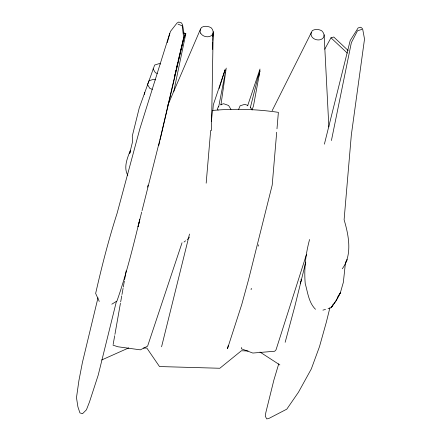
<?xml version="1.0" encoding="UTF-8"?>
<svg xmlns="http://www.w3.org/2000/svg" width="441" height="441" viewBox="0 0 441 441"><rect width="100%" height="100%" fill="white"/><g stroke="black" fill="none" stroke-linecap="round" stroke-linejoin="round"><path stroke-width="0.66" d="M211.443 130.668L213.196 31.675L212.468 29.453L211.052 27.684C208.152 26.107 204.508 25.655 201.576 27.408L200.523 29.073L167.812 105.201M212.341 46.002L212.529 41.895M212.782 36.427L212.909 33.687A6.67 5.198 13.9 0 1 207.16 36.785A6.67 5.198 13.9 0 1 200.754 33.351M212.336 49.458L212.7 41.934M212.766 40.566L213.196 31.675M212.86 110.338L213.295 104.859L225.086 69.706L219.188 88.476M276.694 132.245L272.207 185.055L248.553 279.666L241.74 304.571L227.49 348.677L228.317 345.342M276.987 128.816L278.381 112.356C256.574 109.125 234.325 108.409 212.369 110.476L211.432 121.446M206.173 183.175L210.677 130.365M311.263 32.265L310.982 34.459L311.682 36.498A6.67 5.198 13.9 0 0 318.093 39.944A6.67 5.198 13.9 0 0 323.837 36.851L324.129 34.839L323.198 32.562L321.798 30.831C318.92 29.117 315.282 28.952 312.322 30.567L272.147 110.702M220.924 104.986L226.211 68.085L218.637 107.031M241.679 347.469L241.459 348.831L252.831 353.048L274.721 351.234L276.033 349.812L306.512 254.297M251.094 289.693L251.315 288.331M258.183 246.188L258.409 244.827M113.144 344.498L114.693 335.717M114.936 334.366L120.432 303.287M120.669 301.936L121.744 295.856M121.986 294.505L123.061 288.425M123.298 287.069L124.373 280.989M124.61 279.638L126.165 270.857M331.423 140.525L351.356 42.656L357.508 30.782L361.879 29.393M173.787 91.386L185.832 33.681L183.467 32.921M200.523 29.073L200.054 31.305L200.765 33.345M258.658 76.651L259.997 70.698L253.465 106.005L252.109 109.776M178.026 24.161L182.194 25.793L183.682 37.887L160.91 135.668L142.035 210.693M158.754 145.497L159.692 141.484M160.006 140.15L184.415 35.826L182.557 24.762L181.488 22.893L178.787 22.05L177.028 23.026L170.435 31.443L167.216 42.683M309.582 239.496C305.679 253.851 303.943 268.762 305.227 283.613C307.719 292.333 308.717 302.664 315.508 309.295M139.808 219.265C133.11 246.751 126.358 274.291 116.964 301.01L111.81 304.207M147.581 187.138L148.066 185.132M174.454 76.034L174.939 74.027M175.264 72.688L175.909 70.009M176.235 68.675L177.69 62.65M178.015 61.31L183.682 37.887M116.369 301.6L98.211 375.137L89.479 401.983L86.425 409.816L82.517 413.708L79.931 412.897L77.925 406.916L76.48 397.672L78.928 380.506L82.423 362.425L97.985 297.818M144.268 94.44L144.764 92.434M161.571 346.802L189.498 234.061M305.767 262.175L294.742 306.677L285.156 342.304M329.907 307.763L326.285 322.382L319.482 346.681L311.313 368.941L298.491 392.187L286.793 409.165L269.208 418.283L266.766 418.95L265.262 416.194L265.851 412.484L273.861 380.136L278.734 363.831M324.389 144.157L350.193 40.544L358.131 27.921L360.677 27.226L362.138 28.296L362.717 29.354L364.52 39.045L351.328 134.99L344.101 219.772C348.688 235.196 352.618 254.815 342.282 268.784M250.262 107.979L259.997 69.05L247.616 105.834M141.704 212.022L138.027 226.63L139.494 221.349M169.702 33.499L139.814 128.97L117.097 213.312C108.613 239.639 101.783 266.485 95.647 293.441L99.269 301.418M182.039 242.754L147.597 346.157L140.359 349.845L117.973 346.775L113.023 345.176M160.518 64.017L159.284 63.581L154.648 65.047L139.207 108.117L132.256 136.17L132.658 141.352L129.621 153.606L130.382 151.792M130.415 150.249C127.361 158.06 123.298 167.393 127.791 175.353M218.455 106.463L217.391 108.999L218.075 110.118M238.526 109.6L240.119 105.796L244.749 104.33L247.853 105.416M183.125 40.004L185.832 33.681M345.524 262.704L347.139 259.661L345.413 263.189L343.357 282.301L340.358 292.78L335.866 301.203L331.13 307.686L328.06 308.672M324.736 49.205L330.982 37.816L333.765 37.022L348.142 50.5M189.376 237.126L188.704 238.294L187.149 239.54M333.264 304.246L331.13 307.686L336.274 300.288L340.358 292.78L337.519 297.366M184.035 242.037L185.595 240.792M101.673 359.988L128.778 347.883M220.726 104.644L223.62 103.729L228.581 105.465L230.957 109.385M322.922 310.133L325.53 309.422M143.49 347.993L146.847 348.081L159.488 366.548L219.822 368.263L241.381 350.771L248.09 350.97M157.294 73.421L155.43 72.771L153.055 68.851M155.585 79.915L153.727 79.264L149.091 80.725L147.498 84.534L149.879 88.454L152.354 89.319M259.958 352.028L279.87 364.939M330.982 37.816L347.332 53.118M250.389 107.185L252.087 109.985M300.2 281.319L300.674 283.331M301.087 279.236L301.258 281.264M324.129 34.839L328.859 126.953"/></g></svg>
